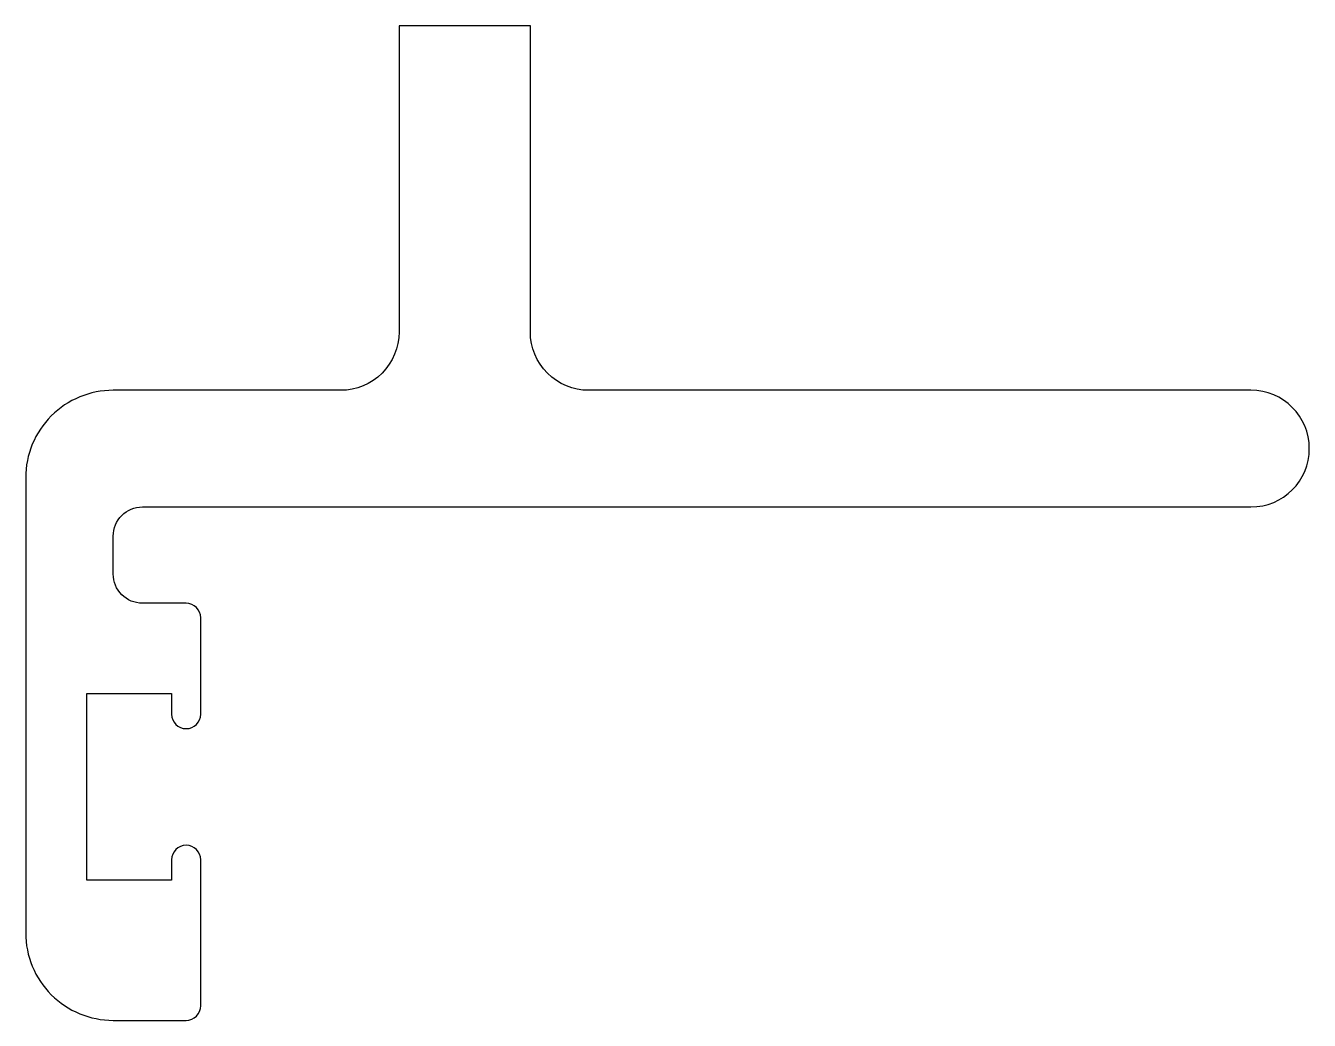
# Model space of a CAD drawing. Extents: x 150.6 to 194.6, y 205 to 239.1.
import ezdxf

# ---------------------------------------------------------------- set-up
doc = ezdxf.new("R2010")
doc.units = 0
doc.layers.add('ANA', color=220, linetype='CONTINUOUS')

msp = doc.modelspace()

# ---------------------------------------------------------------- linework, layer by layer
at = {"layer": 'ANA', "color": 7}
msp.add_lwpolyline([(153.597, 205.026), (156.097, 205.026, 0.414214), (156.597, 205.526), (156.597, 210.526, 1), (155.597, 210.526), (155.597, 209.826), (152.697, 209.826), (152.697, 216.226), (155.597, 216.226), (155.597, 215.526, 1), (156.597, 215.526), (156.597, 218.826, 0.414214), (156.097, 219.326), (154.597, 219.326, -0.414214), (153.597, 220.326), (153.597, 221.626, -0.414214), (154.597, 222.626), (170.829, 222.626), (192.597, 222.626, 1), (192.597, 226.626), (169.897, 226.626, -0.414214), (167.897, 228.626), (167.897, 239.126), (163.397, 239.126), (163.397, 228.626, -0.414214), (161.397, 226.626), (153.597, 226.626, 0.414214), (150.597, 223.626), (150.597, 208.026, 0.414214)], format="xyb", close=True, dxfattribs=at)

doc.saveas('drawing.dxf')
